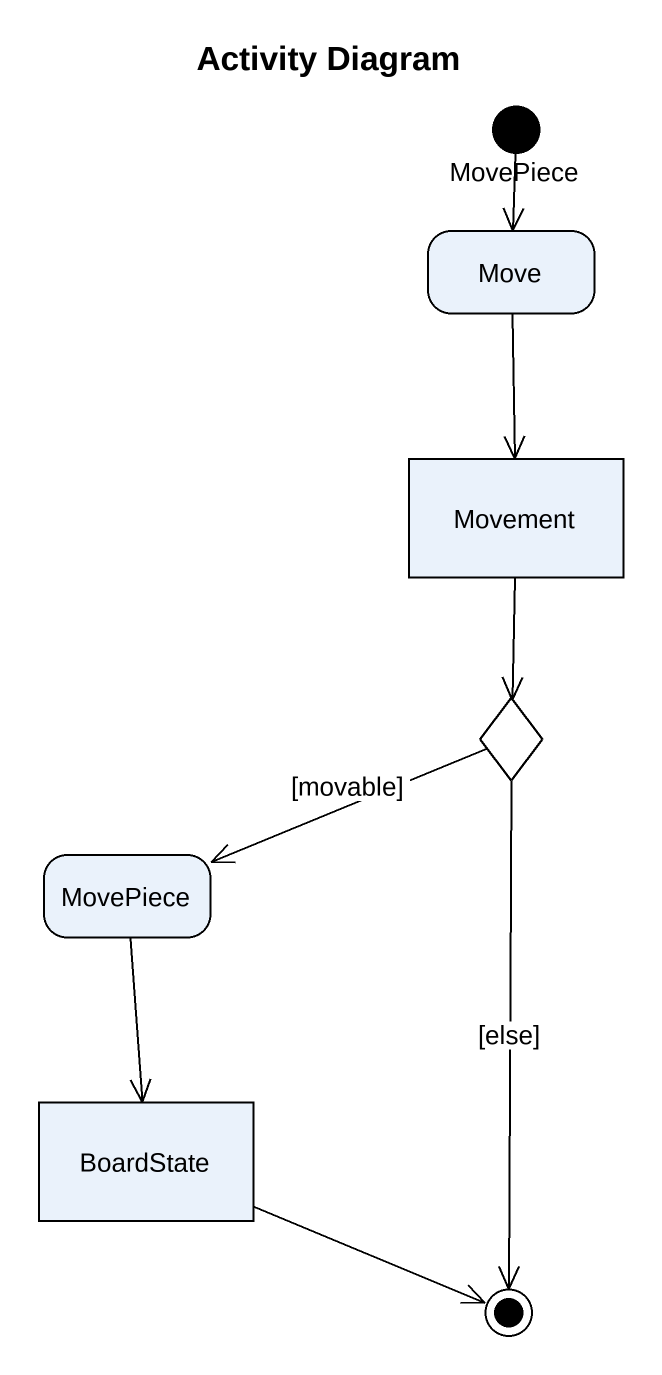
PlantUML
@startuml
title Activity Diagram
hide empty description
state MovePiece <<start>>
state Move
state Movement <<object>>
state choice1 <<choice>>
state "MovePiece" as MovePiece_2
state BoardState <<object>>
MovePiece --> Move
Move --> Movement
Movement --> choice1
choice1 -left-> MovePiece_2 : [movable]
MovePiece_2 --> BoardState
choice1 --> [*] : [else]
BoardState -right-> [*]
@enduml
